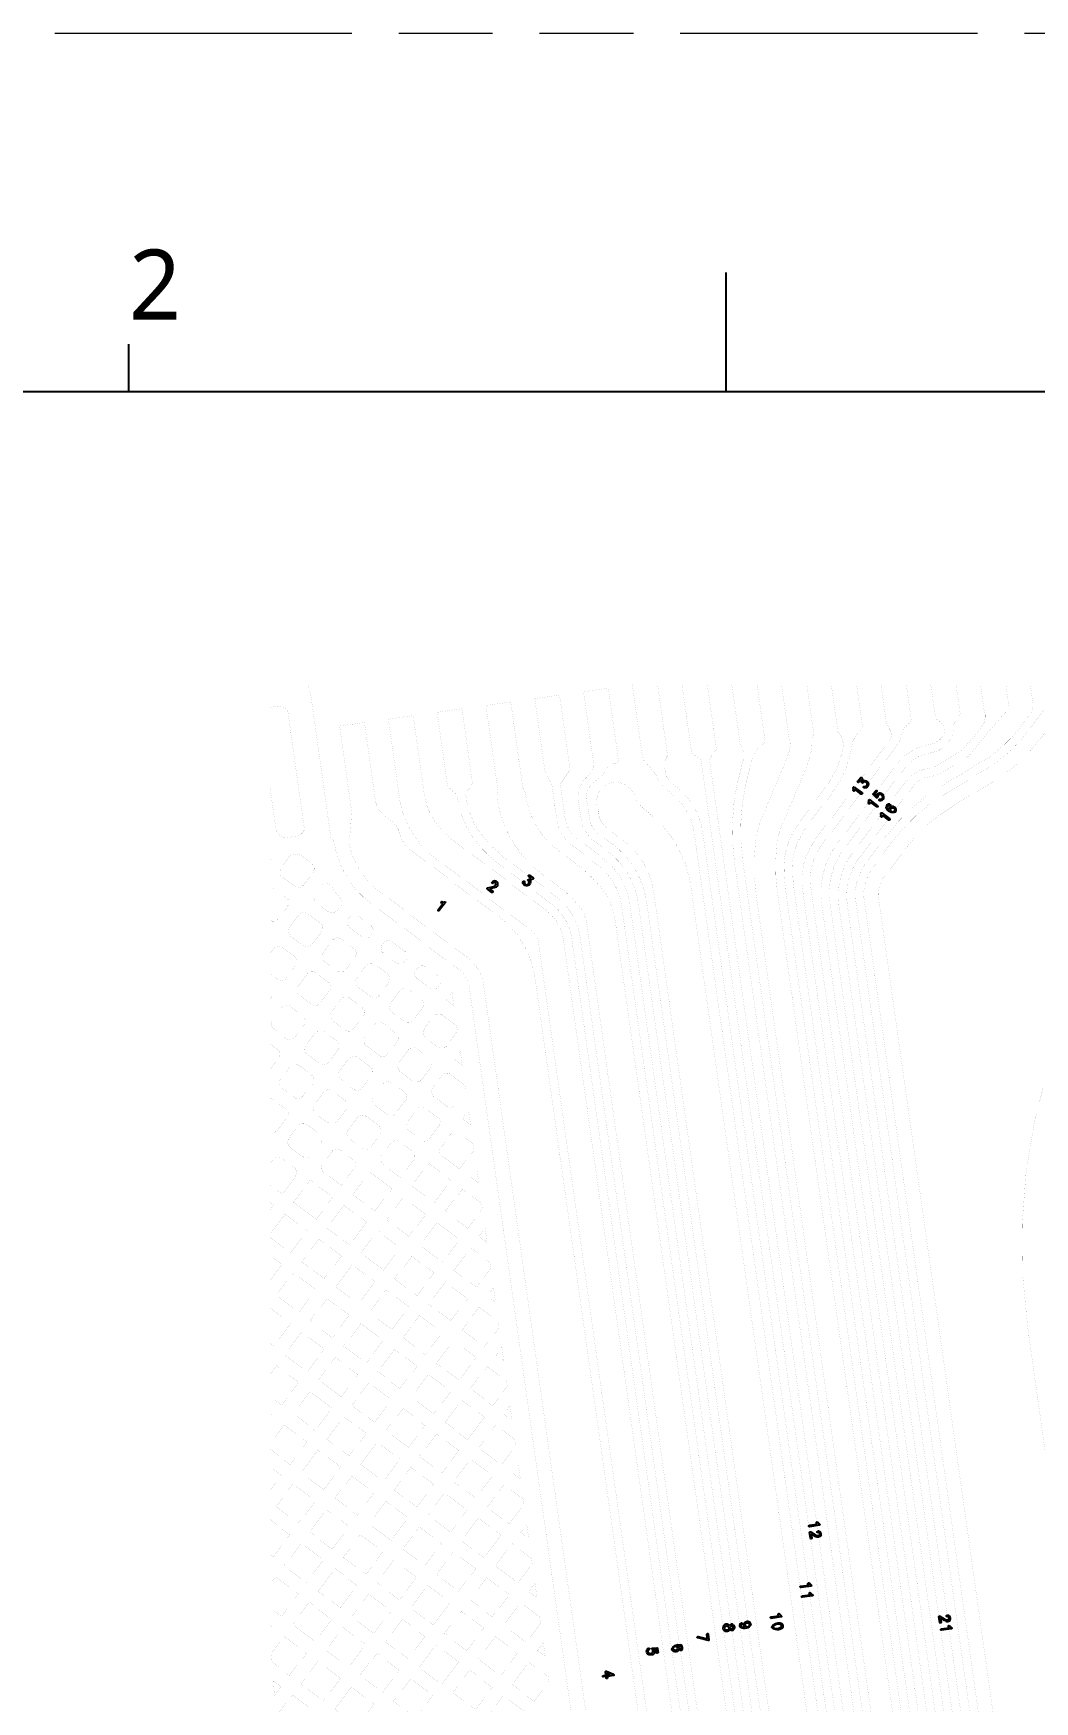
# Model space of a CAD drawing. Extents: x 176 to 489, y 37 to 258.
# Drawn here: x 239 to 271, y 204.9 to 258.2 of the extents above; entities that cross this region are included whole.
import ezdxf

# ---------------------------------------------------------------- set-up
doc = ezdxf.new("R2010")
doc.units = 0
doc.linetypes.add('PHANTOM', pattern=[29.5, 9.5, -1.5, 3, -1.5, 3, -1.5, 9.5])
doc.layers.get('0').update_dxf_attribs({"color": 10})
doc.layers.add('0PAPERF', color=2, linetype='PHANTOM', lineweight=5, plot=False)
doc.layers.add('a_area', color=4, linetype='Continuous')
doc.layers.add('DIM', color=3, linetype='Continuous', lineweight=5)
doc.styles.get("Standard").update_dxf_attribs({"font": 'txt.shx'})

# ---------------------------------------------------------------- blocks, each defined once
blk = doc.blocks.new('PAD_R4')
at = {"layer": 'a_area', "const_width": 0.5}
blk.add_lwpolyline([(0.25, 0, 1), (-0.25, 0, 1)], format="xyb", close=True, dxfattribs=at)

msp = doc.modelspace()

# ---------------------------------------------------------------- linework, layer by layer
for p, q in [((261.18, 246.736), (261.18, 250.554)), ((242.088, 246.736), (242.088, 248.263)), ((479.594, 246.736), (184.812, 246.736))]:
    msp.add_line(p, q)
at = {"layer": '0PAPERF'}
msp.add_line((489.218, 258.195), (176.028, 258.195), dxfattribs=at)
at = {"layer": 'a_area'}
for p, q in [((254.684, 231.025), (254.683, 231.045)), ((251.976, 230.179), (252.129, 230.382)), ((263.842, 210.504), (264.094, 210.54)), ((263.571, 208.559), (263.822, 208.594)), ((263.614, 208.247), (263.866, 208.282)), ((262.619, 207.574), (262.871, 207.609)), ((268.062, 207.191), (268.314, 207.227)), ((257.49, 205.733), (257.374, 205.784))]:
    msp.add_line(p, q, dxfattribs=at)
at = {"layer": 'a_area', "const_width": 0.0015}
for points in [[(246.596, 193.031), (246.596, 237.372), (289.48, 237.372), (289.48, 193.031)], [(259.774, 237.372), (260.583, 237.372), (260.871, 235.326), (260.65, 234.985), (266.546, 193.031), (266.274, 193.031), (260.383, 234.947), (260.076, 235.214), (260.077, 235.216)], [(251.131, 221.353), (251.85, 220.812), (252.391, 221.53), (251.673, 222.071)], [(247.35, 220.822), (248.069, 220.281), (248.61, 220.999), (247.892, 221.541)], [(249.241, 221.087), (249.959, 220.546), (250.501, 221.265), (249.782, 221.806)], [(250.319, 220.275), (251.037, 219.734), (251.579, 220.452), (250.86, 220.993)], [(252.209, 220.541), (252.928, 220), (253.391, 220.614), (253.365, 220.796), (252.751, 221.259)], [(248.429, 220.01), (249.147, 219.468), (249.688, 220.187), (248.97, 220.728)], [(249.507, 219.197), (250.225, 218.656), (250.766, 219.374), (250.048, 219.916)], [(251.397, 219.463), (252.115, 218.922), (252.657, 219.64), (251.938, 220.181)], [(247.617, 218.932), (248.335, 218.39), (248.876, 219.109), (248.158, 219.65)], [(252.475, 218.651), (253.194, 218.109), (253.657, 218.723), (253.631, 218.906), (253.016, 219.369)], [(248.695, 218.119), (249.413, 217.578), (249.954, 218.296), (249.236, 218.838)], [(250.585, 218.385), (251.303, 217.844), (251.844, 218.562), (251.126, 219.103)], [(246.804, 217.854), (247.523, 217.312), (248.064, 218.031), (247.346, 218.572)], [(251.663, 217.573), (252.382, 217.031), (252.923, 217.749), (252.204, 218.291)], [(247.882, 217.041), (248.601, 216.5), (249.142, 217.218), (248.424, 217.76)], [(249.772, 217.307), (250.491, 216.766), (251.032, 217.484), (250.314, 218.025)], [(250.85, 216.495), (251.569, 215.953), (252.111, 216.671), (251.392, 217.213)], [(252.741, 216.76), (253.46, 216.219), (253.922, 216.832), (253.896, 217.016), (253.283, 217.478)], [(247.069, 215.963), (247.788, 215.422), (248.33, 216.14), (247.611, 216.682)], [(248.96, 216.229), (249.678, 215.688), (250.22, 216.406), (249.501, 216.947)], [(250.038, 215.417), (250.757, 214.875), (251.298, 215.593), (250.579, 216.135)], [(251.929, 215.682), (252.647, 215.141), (253.189, 215.859), (252.47, 216.4)], [(248.147, 215.15), (248.866, 214.609), (249.407, 215.328), (248.689, 215.869)], [(253.007, 214.87), (253.725, 214.328), (254.188, 214.942), (254.162, 215.125), (253.548, 215.588)], [(249.225, 214.338), (249.944, 213.796), (250.486, 214.515), (249.767, 215.057)], [(251.117, 214.604), (251.835, 214.063), (252.376, 214.781), (251.658, 215.322)], [(247.335, 214.073), (248.053, 213.531), (248.595, 214.25), (247.876, 214.791)], [(252.195, 213.792), (252.913, 213.25), (253.454, 213.969), (252.736, 214.51)], [(248.413, 213.26), (249.132, 212.719), (249.673, 213.437), (248.954, 213.979)], [(250.304, 213.525), (251.022, 212.984), (251.564, 213.703), (250.846, 214.244)], [(251.382, 212.713), (252.1, 212.172), (252.642, 212.891), (251.924, 213.432)], [(253.273, 212.979), (253.991, 212.438), (254.453, 213.052), (254.428, 213.235), (253.814, 213.698)], [(247.601, 212.182), (248.32, 211.641), (248.861, 212.359), (248.142, 212.901)], [(249.492, 212.447), (250.21, 211.906), (250.751, 212.624), (250.033, 213.166)], [(250.57, 211.635), (251.288, 211.094), (251.829, 211.812), (251.111, 212.353)], [(252.46, 211.901), (253.178, 211.36), (253.72, 212.079), (253.002, 212.62)], [(246.788, 211.104), (247.507, 210.563), (248.049, 211.281), (247.33, 211.823)], [(248.679, 211.37), (249.398, 210.828), (249.939, 211.547), (249.221, 212.088)], [(253.538, 211.089), (254.256, 210.547), (254.719, 211.162), (254.693, 211.345), (254.08, 211.807)], [(249.757, 210.557), (250.476, 210.016), (251.017, 210.734), (250.299, 211.276)], [(251.648, 210.823), (252.366, 210.282), (252.907, 211), (252.189, 211.541)], [(247.867, 210.292), (248.585, 209.75), (249.127, 210.469), (248.408, 211.01)], [(252.726, 210.011), (253.444, 209.469), (253.985, 210.188), (253.267, 210.729)], [(248.945, 209.479), (249.663, 208.938), (250.205, 209.656), (249.486, 210.198)], [(250.835, 209.745), (251.554, 209.204), (252.095, 209.922), (251.377, 210.463)], [(247.055, 209.214), (247.773, 208.672), (248.314, 209.391), (247.596, 209.932)], [(251.913, 208.933), (252.631, 208.391), (253.173, 209.11), (252.454, 209.651)], [(253.803, 209.198), (254.522, 208.657), (254.985, 209.272), (254.959, 209.454), (254.345, 209.917)], [(248.133, 208.401), (248.851, 207.86), (249.392, 208.578), (248.674, 209.12)], [(250.023, 208.667), (250.741, 208.126), (251.283, 208.844), (250.564, 209.385)], [(251.101, 207.855), (251.819, 207.313), (252.36, 208.032), (251.642, 208.573)], [(252.991, 208.12), (253.709, 207.579), (254.251, 208.297), (253.532, 208.839)], [(247.32, 207.323), (248.039, 206.782), (248.58, 207.5), (247.862, 208.042)], [(249.211, 207.589), (249.929, 207.048), (250.47, 207.766), (249.752, 208.307)], [(254.069, 207.308), (254.787, 206.767), (255.25, 207.381), (255.225, 207.563), (254.61, 208.026)], [(250.289, 206.777), (251.007, 206.235), (251.548, 206.954), (250.83, 207.495)], [(252.179, 207.042), (252.897, 206.501), (253.438, 207.219), (252.72, 207.761)], [(248.398, 206.511), (249.117, 205.97), (249.658, 206.688), (248.94, 207.229)], [(253.257, 206.23), (253.975, 205.689), (254.516, 206.407), (253.798, 206.948)], [(249.476, 205.699), (250.194, 205.157), (250.736, 205.876), (250.018, 206.417)], [(251.367, 205.964), (252.085, 205.423), (252.626, 206.142), (251.908, 206.683)], [(247.586, 205.433), (248.304, 204.891), (248.846, 205.61), (248.127, 206.151)], [(252.445, 205.152), (253.163, 204.611), (253.704, 205.329), (252.986, 205.87)], [(254.335, 205.418), (255.054, 204.876), (255.516, 205.49), (255.491, 205.673), (254.876, 206.136)], [(248.664, 204.62), (249.382, 204.079), (249.923, 204.798), (249.205, 205.339)], [(250.554, 204.886), (251.272, 204.345), (251.814, 205.064), (251.096, 205.605)], [(246.777, 204.36), (246.778, 204.351), (247.492, 203.813), (248.033, 204.532), (247.315, 205.073)], [(253.522, 204.34), (254.241, 203.798), (254.783, 204.516), (254.064, 205.058)]]:
    msp.add_lwpolyline(points, close=True, dxfattribs=at)
for points in [[(246.596, 234.124), (246.786, 232.773, 0.408605), (247.164, 232.489), (247.435, 232.527, 0.273904), (247.701, 232.745), (247.601, 233.461), (247.6, 233.461), (247.266, 235.836), (247.267, 235.836), (247.166, 236.552, 0.273093), (246.851, 236.688), (246.596, 236.652), (246.596, 237.372), (247.826, 237.372, -0.010267), (247.83, 237.354), (247.849, 237.218, -0.100798), (247.902, 237.068), (248.059, 235.947), (248.06, 235.947), (248.394, 233.573), (248.393, 233.573), (248.544, 232.501, -0.185282), (248.68, 232.202, 0.025762), (248.705, 232.071, 0.172876), (249.803, 230.406), (252.652, 228.26, -0.198365), (252.969, 227.722), (257.844, 193.031)], [(269.444, 236.531), (269.435, 236.53), (269.317, 237.372), (270.126, 237.372), (270.229, 236.641), (270.226, 236.641, -0.156399), (270.194, 236.573, 0.007938), (269.792, 236.13), (269.009, 235.181, -0.085022), (268.771, 234.978), (268.128, 234.592, -0.100981), (267.665, 234.428, 0.198616), (267.162, 234.131), (265.452, 231.863, 0.198818), (265.058, 230.337), (270.301, 193.031), (270.028, 193.031), (264.791, 230.3)], [(270.997, 236.749), (270.995, 236.749), (270.907, 237.372), (271.716, 237.372), (271.788, 236.861, -0.291878), (271.701, 236.758, 0.094801), (271.332, 236.553), (270.842, 235.902, -0.075808), (269.759, 234.845, -0.015521), (269.406, 234.619), (268.211, 233.904, 0.096873), (266.526, 232.391), (265.883, 231.537, 0.136567), (265.585, 230.778, 0.060484), (265.59, 230.542), (270.862, 193.031), (270.589, 193.031), (265.323, 230.504, -0.060825), (265.317, 230.807)], [(266.046, 230.731, -0.136736), (266.253, 231.259), (266.896, 232.112, -0.096876), (268.448, 233.507), (269.644, 234.222, 0.096877), (271.208, 235.626), (271.32, 235.774, -0.161827), (271.565, 235.918), (273.632, 236.209, 0.357386), (274.114, 236.735, 0.047009), (274.088, 237.372), (274.898, 237.372), (274.908, 237.299), (274.902, 237.298, -0.124668), (274.577, 235.263, 0.053072), (274.594, 234.72), (274.783, 233.376), (274.785, 233.376)], [(264.791, 230.3, -0.198817), (265.237, 232.025), (266.946, 234.293, -0.199097), (267.629, 234.696, 0.100711), (267.989, 234.823), (268.633, 235.21, 0.084919), (268.802, 235.354), (269.363, 236.034, 0.216561), (269.444, 236.531)], [(265.317, 230.807, -0.136414), (265.667, 231.699), (266.311, 232.553, -0.096873), (268.072, 234.136), (269.606, 235.067, 0.002179), (269.655, 235.103, 0.072368), (270.626, 236.064), (270.949, 236.505, 0.098063), (270.997, 236.749)], [(246.636, 231.838, -0.035338), (246.596, 231.834), (246.596, 234.124)], [(274.785, 233.376, -0.157729), (274.498, 231.736), (273.007, 228.914, 0.013537), (272.62, 228.136), (272.619, 228.135, 0.02343), (272.057, 226.74, -0.007385), (271.992, 226.568, 0.014036), (271.979, 226.537, 0.129944), (270.822, 216.85), (274.17, 193.031), (271.33, 193.031), (266.05, 230.606), (266.048, 230.608, -0.059461), (266.046, 230.731)], [(246.596, 228.792), (246.596, 229.845, 0.390918), (246.864, 229.897), (247.158, 230.287, -0.054833), (247.164, 230.297, 0.407183), (247.118, 230.575), (246.727, 230.869, -0.055267), (246.717, 230.874, 0.16186), (246.596, 230.91), (246.596, 231.785), (246.636, 231.838)], [(246.596, 228.152), (246.842, 227.966, -0.055277), (246.852, 227.961, 0.407063), (247.13, 228.007), (247.424, 228.397, -0.055242), (247.429, 228.407, 0.40691), (247.384, 228.685), (246.993, 228.979, -0.055115), (246.984, 228.984, 0.406957), (246.706, 228.938), (246.596, 228.792)], [(246.596, 222.064), (246.596, 223.087, 0.365228), (246.849, 223.148), (247.143, 223.538, -0.054854), (247.148, 223.548, 0.407242), (247.102, 223.826), (246.712, 224.119, -0.055414), (246.702, 224.125, 0.142579), (246.596, 224.16), (246.596, 225.055), (246.877, 225.428, -0.054567), (246.882, 225.438, 0.406624), (246.836, 225.716), (246.596, 225.897), (246.596, 227.298), (246.612, 227.319, -0.055641), (246.617, 227.329, 0.358653), (246.596, 227.583), (246.596, 228.152)], [(246.596, 221.391), (246.991, 221.093), (247.408, 221.648, -0.054567), (247.414, 221.657, 0.406686), (247.368, 221.935), (246.978, 222.229, -0.055049), (246.968, 222.234, 0.407307), (246.69, 222.189), (246.596, 222.064)], [(246.71, 205.528, -0.002538), (246.74, 205.059)]]:
    msp.add_lwpolyline(points, format="xyb", dxfattribs=at)
for points in [[(258.183, 237.37), (258.198, 237.372), (258.992, 237.372), (259.311, 235.107), (259.303, 235.106, -0.06512), (259.291, 235.076, 0.213403), (259.24, 234.618, -0.140605), (259.242, 234.55, 0.070941), (259.297, 234.409, 0.072517), (259.557, 234.146, -0.198744), (260.432, 232.661), (266.001, 193.031), (265.729, 193.031), (260.165, 232.624, 0.198829), (259.394, 233.932, -0.064896), (259.108, 234.212, -0.138612), (259.061, 234.261, 0.074672), (258.54, 234.976, -0.052946), (258.523, 234.996), (258.517, 234.995)], [(261.364, 237.372), (262.173, 237.372), (262.43, 235.545, 0.147721), (262.028, 235.065, -0.02514), (261.94, 234.703, 0.107649), (261.717, 231.734), (267.157, 193.031), (266.884, 193.031), (261.45, 231.697, -0.107669), (261.682, 234.78, 0.022564), (261.757, 235.082, 0.128954), (261.637, 235.434)], [(262.121, 232.338, -0.071298), (262.319, 233.097), (263.133, 235.04, 0.095294), (263.246, 235.585, 0.022797), (263.198, 235.653), (263.196, 235.653), (262.955, 237.372), (263.764, 237.372), (263.99, 235.764), (263.988, 235.764, 0.026932), (263.931, 235.677, -0.107259), (263.766, 234.776), (262.951, 232.832, 0.071554), (262.802, 232.259, 0.063119), (262.823, 230.732), (268.122, 193.031), (267.429, 193.031), (262.144, 230.637, -0.063194)], [(263.035, 231.591, -0.042533), (263.059, 231.884, -0.119065), (263.546, 233.004), (264.343, 234.063, 0.121193), (264.938, 235.452, 0.14301), (264.757, 235.872), (264.545, 237.372), (265.354, 237.372), (265.549, 235.984, 0.135531), (265.22, 235.517, -0.129384), (264.559, 233.9), (263.761, 232.842, 0.119082), (263.325, 231.837, 0.04249), (263.305, 231.59, 0.035642), (263.358, 230.805), (268.666, 193.031), (268.394, 193.031), (263.091, 230.767, -0.035624)], [(263.625, 230.842, -0.198701), (264.036, 232.429), (266.384, 235.546, 0.050134), (266.481, 235.706, 0.146509), (266.316, 236.091), (266.136, 237.372), (266.945, 237.372), (267.109, 236.203), (267.107, 236.203, 0.105368), (266.822, 235.887, -0.115543), (266.6, 235.384), (264.251, 232.267, 0.198687), (263.892, 230.88), (269.211, 193.031), (268.939, 193.031)], [(264.238, 230.355, -0.198776), (264.741, 232.302), (266.668, 234.859, -0.199015), (267.709, 235.472, 0.391974), (268.179, 236.05), (267.875, 236.31), (267.875, 236.312), (267.726, 237.372), (268.535, 237.372), (268.669, 236.422), (268.447, 236.084, -0.398362), (267.746, 235.205, 0.198916), (266.883, 234.697), (264.956, 232.14, 0.19877), (264.505, 230.392), (269.756, 193.031), (269.484, 193.031)], [(253.504, 236.712), (254.298, 236.824), (254.631, 234.449), (254.631, 234.449), (254.686, 234.058, -0.127047), (254.773, 233.847, 0.198915), (255.81, 232.087), (256.376, 231.66, -0.054637), (257.152, 230.931, -0.142558), (257.631, 229.865), (262.808, 193.031), (261.884, 193.031), (256.725, 229.738, 0.142772), (256.455, 230.339, 0.054458), (255.827, 230.929), (255.26, 231.357, -0.198915), (253.868, 233.72, -0.127017), (253.893, 233.947), (253.838, 234.338), (253.838, 234.338)], [(255.064, 236.932), (255.857, 237.043), (256.192, 234.669), (255.881, 234.202), (256.034, 233.114, 0.198735), (256.429, 232.443), (257.221, 231.846, -0.199012), (258.109, 230.34), (263.352, 193.031), (263.08, 193.031), (257.842, 230.302, 0.199012), (257.059, 231.631), (256.266, 232.228, -0.198733), (255.767, 233.076), (255.609, 234.199), (255.397, 234.557), (255.397, 234.559)], [(256.465, 233.599, -0.301179), (256.823, 234.495, 0.074768), (256.955, 234.791), (256.624, 237.151), (257.417, 237.262), (257.751, 234.889, 0.145098), (257.356, 234.698, -0.145562), (256.997, 234.287, 0.31223), (256.729, 233.654), (256.823, 233.074, 0.19889), (257.09, 232.621), (257.547, 232.277, -0.198789), (258.643, 230.416), (263.897, 193.031), (263.625, 193.031), (258.376, 230.378, 0.198783), (257.385, 232.061), (256.928, 232.406, -0.198936), (256.556, 233.037)], [(250.385, 236.274), (251.178, 236.386), (251.512, 234.011), (251.511, 234.011), (251.527, 233.899, 0.198917), (252.368, 232.472), (255.428, 230.165, -0.198913), (255.98, 229.23), (261.067, 193.031), (260.259, 193.031), (255.187, 229.119, 0.198917), (254.947, 229.526), (251.886, 231.833, -0.208855), (250.719, 233.899), (250.718, 233.899)], [(251.944, 236.493), (252.738, 236.605), (253.072, 234.23), (252.851, 233.889, 0.207576), (253.92, 232.007, -0.148027), (253.966, 231.944), (255.753, 230.596, -0.198752), (256.514, 229.306), (261.612, 193.031), (261.339, 193.031), (256.247, 229.269, 0.198755), (255.591, 230.381), (253.787, 231.74, -0.117667), (253.725, 231.816, -0.203202), (252.584, 233.851), (252.278, 234.118), (252.278, 234.12)], [(248.826, 236.055), (249.62, 236.166), (249.953, 233.792), (249.953, 233.792), (249.974, 233.64, 0.169465), (250.331, 233.12, -0.22001), (250.766, 232.577, 0.171892), (251.077, 232.103), (253.931, 229.952, -0.198656), (255.07, 228.016), (259.987, 193.031), (258.313, 193.031), (253.429, 227.785, 0.198475), (252.933, 228.629), (250.079, 230.78, -0.172248), (249.156, 232.181, -0.118104), (249.154, 232.567, 0.007967), (249.211, 233.323), (249.16, 233.68), (249.16, 233.68)], [(258.245, 233.85, 0.152888), (258.608, 233.366, -0.198728), (260.058, 230.908), (265.382, 193.031), (264.17, 193.031), (258.87, 230.74, 0.198695), (257.886, 232.407), (257.35, 232.813, -0.259224), (257.114, 233.346, -1.063455)], [(246.953, 231.507, 0.407196), (246.998, 231.229), (247.389, 230.935, -0.055242), (247.399, 230.929, 0.407002), (247.677, 230.975), (247.971, 231.365, -0.054854), (247.976, 231.375, 0.407211), (247.93, 231.653), (247.52, 231.962), (247.267, 231.926), (246.958, 231.517, -0.055267)], [(248.031, 230.694, 0.407072), (248.077, 230.416), (248.467, 230.122, -0.055311), (248.477, 230.117, 0.407275), (248.755, 230.163), (248.869, 230.314, 0.266243), (248.864, 230.517, -0.0385), (248.55, 230.962, 0.45481), (248.243, 230.978), (248.037, 230.704, -0.055778)], [(247.219, 229.616, 0.407244), (247.265, 229.338), (247.654, 229.044, -0.055311), (247.664, 229.039, 0.407227), (247.943, 229.085), (248.236, 229.475, -0.055599), (248.242, 229.485, 0.407152), (248.196, 229.763), (247.806, 230.056, -0.055242), (247.796, 230.062, 0.407324), (247.518, 230.016), (247.224, 229.626, -0.055778)], [(249.109, 229.882, 0.40694), (249.155, 229.604), (249.545, 229.31, -0.055115), (249.555, 229.304, 0.406288), (249.833, 229.35), (249.862, 229.389, -0.05522), (249.867, 229.399, 0.406801), (249.822, 229.677), (249.413, 229.985, 0.353098), (249.159, 229.952), (249.114, 229.892, -0.055087)], [(248.297, 228.804, 0.406973), (248.343, 228.526), (248.733, 228.232, -0.055115), (248.743, 228.227, 0.406658), (249.02, 228.272), (249.314, 228.662, -0.05492), (249.32, 228.672, 0.406766), (249.274, 228.95), (248.884, 229.244, -0.055049), (248.874, 229.25, 0.406982), (248.596, 229.204), (248.302, 228.814, -0.055267)], [(250.187, 229.069, 0.406833), (250.233, 228.791), (250.623, 228.498, -0.055267), (250.633, 228.492, 0.407102), (250.911, 228.538), (250.94, 228.577, -0.054959), (250.945, 228.587, 0.406814), (250.9, 228.865), (250.509, 229.159, -0.055372), (250.5, 229.164, 0.406982), (250.222, 229.118), (250.192, 229.079, -0.055338)], [(249.375, 227.992, 0.407196), (249.421, 227.713), (249.81, 227.42, -0.055414), (249.82, 227.414, 0.407007), (250.098, 227.46), (250.392, 227.85, -0.054708), (250.398, 227.86, 0.407163), (250.352, 228.138), (249.962, 228.432, -0.055311), (249.952, 228.437, 0.40726), (249.674, 228.391), (249.38, 228.002, -0.055599)], [(251.265, 228.257, 0.406786), (251.311, 227.979), (251.701, 227.685, -0.05522), (251.711, 227.68, 0.407086), (251.989, 227.726), (252.018, 227.765, -0.054727), (252.023, 227.774, 0.406733), (251.978, 228.052), (251.587, 228.346, -0.05522), (251.577, 228.352, 0.407059), (251.299, 228.306), (251.27, 228.267, -0.055372)], [(247.485, 227.726, 0.407194), (247.53, 227.448), (247.92, 227.154, -0.055242), (247.93, 227.149, 0.407052), (248.208, 227.195), (248.502, 227.584, -0.054854), (248.507, 227.594, 0.407135), (248.461, 227.872), (248.072, 228.166, -0.055242), (248.062, 228.171, 0.407227), (247.784, 228.126), (247.49, 227.736, -0.055267)], [(248.562, 226.914, 0.407196), (248.608, 226.636), (248.998, 226.342, -0.055087), (249.008, 226.336, 0.407019), (249.286, 226.382), (249.58, 226.772, -0.054833), (249.585, 226.782, 0.407135), (249.539, 227.06), (249.15, 227.354, -0.055049), (249.14, 227.359, 0.407276), (248.862, 227.313), (248.568, 226.924, -0.055646)], [(250.453, 227.179, 0.407224), (250.499, 226.901), (250.888, 226.607, -0.055414), (250.898, 226.602, 0.407007), (251.176, 226.648), (251.47, 227.038, -0.054833), (251.475, 227.048, 0.407166), (251.43, 227.326), (251.04, 227.619, -0.055142), (251.03, 227.625, 0.407369), (250.752, 227.579), (250.458, 227.189, -0.055921)], [(246.672, 226.647, 0.406982), (246.718, 226.369), (247.107, 226.076, -0.055242), (247.117, 226.07, 0.406796), (247.395, 226.116), (247.69, 226.507, -0.054567), (247.695, 226.517, 0.406815), (247.649, 226.794), (247.259, 227.088, -0.055267), (247.249, 227.094, 0.406875), (246.971, 227.048), (246.677, 226.657, -0.055277)], [(251.531, 226.367, 0.407244), (251.577, 226.089), (251.967, 225.795, -0.055414), (251.977, 225.789, 0.407099), (252.255, 225.835), (252.594, 226.285), (252.568, 226.468), (252.118, 226.807, -0.055142), (252.108, 226.813, 0.407324), (251.83, 226.767), (251.536, 226.377, -0.055778)], [(247.75, 225.835, 0.406968), (247.796, 225.557), (248.185, 225.263, -0.055441), (248.195, 225.258, 0.406784), (248.473, 225.304), (248.768, 225.694, -0.054567), (248.773, 225.704, 0.406766), (248.727, 225.982), (248.337, 226.276, -0.055441), (248.327, 226.281, 0.406939), (248.049, 226.236), (247.755, 225.845, -0.055641)], [(249.64, 226.101, 0.407196), (249.686, 225.823), (250.076, 225.53, -0.055414), (250.086, 225.524, 0.407055), (250.364, 225.57), (250.658, 225.96, -0.054708), (250.663, 225.97, 0.407197), (250.617, 226.248), (250.228, 226.542, -0.055311), (250.218, 226.547, 0.407351), (249.939, 226.501), (249.646, 226.111, -0.055778)], [(250.718, 225.289, 0.407227), (250.764, 225.011), (251.155, 224.717, -0.055142), (251.165, 224.711, 0.407099), (251.443, 224.757), (251.736, 225.147, -0.054995), (251.742, 225.157, 0.407163), (251.696, 225.435), (251.305, 225.729, -0.055267), (251.296, 225.735, 0.407307), (251.017, 225.689), (250.724, 225.299, -0.055599)], [(246.937, 224.757, 0.406951), (246.983, 224.479), (247.373, 224.185, -0.055311), (247.383, 224.18, 0.406779), (247.661, 224.226), (247.955, 224.616, -0.054426), (247.96, 224.626, 0.406814), (247.914, 224.904), (247.525, 225.197, -0.055267), (247.515, 225.203, 0.406895), (247.237, 225.157), (246.943, 224.767, -0.055543)], [(248.828, 225.023, 0.407096), (248.873, 224.745), (249.263, 224.451, -0.055049), (249.273, 224.446, 0.407019), (249.551, 224.491), (249.846, 224.882, -0.054854), (249.851, 224.892, 0.407211), (249.805, 225.17), (249.415, 225.464, -0.055469), (249.405, 225.469, 0.407335), (249.127, 225.423), (248.833, 225.033, -0.055778)], [(249.906, 224.21, 0.40715), (249.951, 223.932), (250.342, 223.638, -0.05522), (250.352, 223.633, 0.407102), (250.63, 223.679), (250.924, 224.069, -0.054995), (250.929, 224.079, 0.407163), (250.884, 224.357), (250.493, 224.651, -0.055267), (250.483, 224.657, 0.407275), (250.205, 224.611), (249.911, 224.22, -0.055536)], [(251.797, 224.476, 0.407132), (251.843, 224.198), (252.233, 223.904, -0.055087), (252.242, 223.899, 0.407147), (252.521, 223.945), (252.859, 224.395), (252.834, 224.578), (252.384, 224.916, -0.055142), (252.374, 224.922, 0.407213), (252.096, 224.876), (251.802, 224.486, -0.055414)], [(248.015, 223.945, 0.407224), (248.061, 223.667), (248.451, 223.373, -0.055414), (248.461, 223.368, 0.407099), (248.739, 223.413), (249.033, 223.803, -0.055049), (249.038, 223.813, 0.407244), (248.992, 224.091), (248.603, 224.385, -0.055599), (248.593, 224.39, 0.407404), (248.314, 224.344), (248.021, 223.955, -0.055921)], [(249.093, 223.132, 0.406813), (249.139, 222.854), (249.53, 222.56, -0.05522), (249.539, 222.555, 0.406621), (249.817, 222.6), (250.111, 222.991, -0.055072), (250.117, 223.001, 0.407107), (250.071, 223.279), (249.68, 223.573, -0.055441), (249.67, 223.578, 0.407021), (249.392, 223.532), (249.099, 223.142, -0.055465)], [(250.984, 223.398, 0.406862), (251.03, 223.12), (251.42, 222.826, -0.054617), (251.43, 222.82, 0.406624), (251.708, 222.866), (252.002, 223.257, -0.054875), (252.008, 223.267, 0.40683), (251.962, 223.545), (251.572, 223.839, -0.055311), (251.562, 223.844, 0.407225), (251.284, 223.798), (250.99, 223.408, -0.055311)], [(247.203, 222.867, 0.407319), (247.249, 222.589), (247.639, 222.295, -0.055805), (247.649, 222.29, 0.407066), (247.927, 222.335), (248.22, 222.725, -0.054727), (248.226, 222.735, 0.40715), (248.18, 223.013), (247.79, 223.307, -0.055311), (247.78, 223.312, 0.407335), (247.502, 223.267), (247.208, 222.877, -0.055805)], [(252.062, 222.585, 0.406858), (252.108, 222.307), (252.662, 221.89), (253.125, 222.504), (253.099, 222.687), (252.65, 223.026, -0.055414), (252.64, 223.032, 0.406847), (252.362, 222.986), (252.067, 222.595, -0.055115)], [(248.281, 222.054, 0.406957), (248.327, 221.776), (248.881, 221.359), (249.299, 221.913, -0.054982), (249.304, 221.923, 0.407141), (249.258, 222.201), (248.868, 222.495, -0.055631), (248.858, 222.5, 0.407017), (248.58, 222.454), (248.286, 222.064, -0.055449)], [(250.172, 222.32, 0.406813), (250.218, 222.042), (250.772, 221.624), (251.189, 222.178, -0.055142), (251.195, 222.188, 0.407021), (251.149, 222.466), (250.759, 222.76, -0.055543), (250.749, 222.765, 0.406703), (250.471, 222.72), (250.177, 222.33, -0.055465)], [(246.641, 206.422, -0.001611), (246.666, 206.126), (247.226, 205.704), (247.768, 206.422), (247.049, 206.964)]]:
    msp.add_lwpolyline(points, format="xyb", close=True, dxfattribs=at)
at = {"layer": 'a_area'}
for points in [[(265.488, 234.342), (265.428, 234.262, -1), (265.392, 234.289)], [(265.392, 234.289), (265.477, 234.402, -0.596788), (265.516, 234.396), (265.551, 234.301, -1.206717), (265.624, 234.072)], [(265.689, 234.216, 0.372851), (265.582, 234.267), (265.562, 234.241, -0.596788), (265.523, 234.247), (265.488, 234.342)], [(265.624, 234.072), (265.592, 234.08, -1), (265.603, 234.123, 0.637658), (265.689, 234.216)], [(265.298, 233.995, -1.522522), (265.256, 234.027), (265.245, 234.08)], [(265.245, 234.08, -0.704227), (265.28, 234.104), (265.532, 233.914, -1), (265.505, 233.878), (265.301, 234.031)], [(265.301, 234.031, -0.067604), (265.302, 234.025), (265.298, 233.995)], [(265.793, 233.588, -1.522522), (265.751, 233.619), (265.739, 233.673)], [(265.739, 233.673, -0.704227), (265.775, 233.696), (266.026, 233.507, -1), (265.999, 233.471), (265.796, 233.624)], [(265.796, 233.624, -0.067604), (265.796, 233.618), (265.793, 233.588)], [(266.184, 233.809, 0.817487), (266.026, 233.782, -0.741043), (265.989, 233.76), (265.889, 233.852, -0.391429), (265.887, 233.882)], [(265.887, 233.882), (265.964, 233.985, -1), (266, 233.957), (265.935, 233.871), (265.985, 233.825, -0.5233), (266.161, 233.895)], [(266.087, 233.672, -1), (266.098, 233.716, 0.637658), (266.184, 233.809)], [(266.179, 233.166, -1.522522), (266.138, 233.198), (266.126, 233.251)], [(266.126, 233.251, -0.704227), (266.161, 233.274), (266.413, 233.085, -1), (266.386, 233.049), (266.183, 233.202)], [(266.183, 233.202, -0.067604), (266.183, 233.196), (266.179, 233.166)], [(266.599, 233.295, -0.402919), (266.298, 233.449, -0.17767), (266.297, 233.464)], [(266.417, 233.554, -1.486687), (266.384, 233.516, 0.774856), (266.392, 233.387)], [(253.551, 230.843, -0.648267), (253.56, 230.883), (253.75, 230.925, 0.341481), (253.828, 231.028)], [(253.828, 231.028, 0.570985), (253.737, 231.031, -1), (253.701, 231.058)], [(254.683, 231.045, -0.079782), (254.684, 231.052), (254.692, 231.083, -1), (254.735, 231.073, 0.637876), (254.828, 230.986)], [(254.954, 231.188), (254.874, 231.248, -1), (254.901, 231.284), (255.014, 231.199, -0.596788), (255.008, 231.16), (254.913, 231.125, -1.081121), (254.684, 231.025)], [(254.828, 230.986, 0.372819), (254.879, 231.094), (254.853, 231.114, -0.596788), (254.859, 231.153), (254.954, 231.188)], [(252.094, 230.386, -1.522522), (252.125, 230.427), (252.178, 230.439, -0.704227), (252.202, 230.404), (252.012, 230.152, -1), (251.976, 230.179)], [(252.129, 230.382, -0.067604), (252.123, 230.382), (252.094, 230.386)], [(253.617, 230.849), (253.721, 230.77, -1), (253.694, 230.735), (253.551, 230.843)], [(253.814, 230.903), (253.766, 230.883, -0.056142), (253.761, 230.881), (253.617, 230.849)], [(264.071, 210.567, -1.522889), (264.122, 210.575), (264.169, 210.545, -0.699872), (264.16, 210.504), (263.848, 210.46, -1), (263.842, 210.504)], [(263.852, 210.269, -0.649537), (263.887, 210.291), (264.051, 210.186, 0.341377), (264.179, 210.204)], [(263.904, 210.227), (263.922, 210.097, -1), (263.877, 210.091), (263.852, 210.269)], [(264.223, 210.192, -0.419959), (264.028, 210.147), (263.904, 210.227)], [(264.094, 210.54, -0.072105), (264.089, 210.544), (264.071, 210.567)], [(264.179, 210.204, 0.57065), (264.117, 210.27, -1), (264.111, 210.315)], [(263.8, 208.622, -1.522889), (263.851, 208.629), (263.898, 208.599, -0.699872), (263.889, 208.558), (263.577, 208.514, -1), (263.571, 208.559)], [(263.822, 208.594, -0.072105), (263.818, 208.599), (263.8, 208.622)], [(263.843, 208.31, -1.522455), (263.895, 208.317), (263.941, 208.287, -0.699872), (263.933, 208.246), (263.621, 208.202, -1), (263.614, 208.247)], [(263.866, 208.282, -0.070644), (263.862, 208.287), (263.843, 208.31)], [(262.848, 207.637, -1.522889), (262.9, 207.644), (262.946, 207.615, -0.699872), (262.938, 207.573), (262.626, 207.529, -1), (262.619, 207.574)], [(262.871, 207.609, -0.072105), (262.867, 207.614), (262.848, 207.637)], [(267.985, 207.58, -0.649537), (268.02, 207.602), (268.184, 207.497, 0.3412), (268.312, 207.515)], [(268.036, 207.538), (268.055, 207.408, -1), (268.01, 207.402), (267.985, 207.58)], [(268.213, 207.436), (268.165, 207.456, -0.053904), (268.161, 207.458), (268.036, 207.538)], [(268.312, 207.515, 0.57115), (268.25, 207.581, -1), (268.244, 207.626)], [(260.275, 206.903, -1), (260.286, 206.947), (260.584, 206.872)], [(260.584, 206.872), (260.563, 207.017, -1), (260.608, 207.023), (260.633, 206.845, -0.537552), (260.605, 206.82), (260.275, 206.903)], [(261.419, 207.323, -0.461229), (261.393, 207.146, -0.324761), (261.302, 207.169, -0.62052), (261.093, 207.178)], [(261.385, 207.293, 0.425021), (261.321, 207.266), (261.317, 207.236)], [(261.317, 207.236), (261.329, 207.208, 0.424963), (261.398, 207.199)], [(261.62, 207.305, -0.095051), (261.62, 207.313), (261.63, 207.353, -0.204834), (261.64, 207.368), (261.668, 207.384)], [(261.98, 207.329, -0.420834), (261.646, 207.235), (261.626, 207.271, -0.095048), (261.623, 207.279), (261.62, 207.305)], [(261.668, 207.384, -1.48653), (261.671, 207.334, 0.775522), (261.768, 207.248)], [(262.64, 207.262, -0.330097), (262.915, 207.385, -0.535554), (262.983, 207.225)], [(262.983, 207.225, -0.393529), (262.644, 207.237), (262.64, 207.262)], [(268.291, 207.254, -1.522455), (268.343, 207.262), (268.389, 207.232, -0.699872), (268.38, 207.191), (268.068, 207.147, -1), (268.062, 207.191)], [(268.314, 207.227, -0.070644), (268.31, 207.231), (268.291, 207.254)], [(258.727, 206.409, 0.818316), (258.819, 206.54, -0.737724), (258.83, 206.581), (258.965, 206.588, -0.392792), (258.989, 206.568), (259.007, 206.441, -1), (258.962, 206.435), (258.947, 206.542), (258.879, 206.539, -0.645749), (258.762, 206.359), (258.716, 206.365, -0.111977), (258.707, 206.368), (258.674, 206.39, -0.125313), (258.666, 206.398), (258.646, 206.434, -0.095048), (258.643, 206.442, -0.436271), (258.699, 206.574)], [(258.699, 206.574, -1), (258.722, 206.536, 0.637767), (258.727, 206.409)], [(259.751, 206.506, -1.486874), (259.748, 206.557, 0.775011), (259.651, 206.643, -0.884916), (259.504, 206.475), (259.471, 206.497, -0.125313), (259.464, 206.505), (259.443, 206.541, -0.095048), (259.441, 206.549, -0.355056), (259.713, 206.685)]]:
    msp.add_lwpolyline(points, format="xyb", dxfattribs=at)
at = {"layer": 'a_area', "const_width": 0.0015}
for points in [[(252.417, 227.545), (252.225, 227.291)], [(252.225, 227.291), (252.479, 227.099)], [(252.479, 227.099), (252.417, 227.545)], [(252.682, 225.654), (252.491, 225.4)], [(252.745, 225.208), (252.682, 225.654)], [(252.491, 225.4), (252.745, 225.208)], [(252.948, 223.764), (252.756, 223.51)], [(252.756, 223.51), (253.011, 223.318)], [(253.011, 223.318), (252.948, 223.764)], [(253.214, 221.874), (253.022, 221.619)], [(253.276, 221.427), (253.214, 221.874)], [(246.596, 219.821), (246.596, 220.569), (246.72, 220.734), (246.596, 220.827), (246.596, 221.391)], [(253.022, 221.619), (253.276, 221.427)], [(246.596, 219.701), (247.257, 219.203), (247.798, 219.921), (247.079, 220.463), (246.596, 219.821)], [(253.479, 219.983), (253.287, 219.729)], [(253.287, 219.729), (253.542, 219.537)], [(253.542, 219.537), (253.479, 219.983)], [(246.596, 216.32), (246.71, 216.234), (247.252, 216.953), (246.596, 217.447), (246.596, 218.325), (246.986, 218.843), (246.596, 219.137), (246.596, 219.701)], [(253.745, 218.092), (253.554, 217.838)], [(253.554, 217.838), (253.808, 217.646)], [(253.808, 217.646), (253.745, 218.092)], [(246.596, 215.334), (246.596, 216.32)], [(254.011, 216.202), (253.819, 215.948)], [(254.073, 215.756), (254.011, 216.202)], [(246.596, 214.63), (246.975, 214.344), (247.517, 215.062), (246.798, 215.603), (246.596, 215.334)], [(253.819, 215.948), (254.073, 215.756)], [(246.596, 213.091), (246.596, 213.84), (246.704, 213.984), (246.596, 214.066), (246.596, 214.63)], [(254.276, 214.312), (254.085, 214.057)], [(254.085, 214.057), (254.339, 213.866)], [(254.339, 213.866), (254.276, 214.312)], [(246.596, 212.94), (247.241, 212.453), (247.782, 213.172), (247.064, 213.713), (246.596, 213.091)], [(246.596, 209.56), (246.695, 209.485), (247.236, 210.203), (246.596, 210.686), (246.596, 211.597), (246.97, 212.094), (246.596, 212.376), (246.596, 212.94)], [(254.542, 212.421), (254.351, 212.167)], [(254.605, 211.976), (254.542, 212.421)], [(254.351, 212.167), (254.605, 211.976)], [(254.808, 210.531), (254.616, 210.276)], [(254.616, 210.276), (254.871, 210.084)], [(254.871, 210.084), (254.808, 210.531)], [(246.596, 208.605), (246.596, 209.56)], [(246.596, 207.869), (246.961, 207.594), (247.502, 208.313), (246.784, 208.854), (246.596, 208.605)], [(255.073, 208.641), (254.881, 208.386)], [(255.136, 208.194), (255.073, 208.641)], [(254.881, 208.386), (255.136, 208.194)], [(246.596, 196.908), (246.596, 207.11), (246.69, 207.235), (246.596, 207.306), (246.596, 207.869)], [(255.339, 206.751), (255.147, 206.496)], [(255.147, 206.496), (255.402, 206.304)], [(255.402, 206.304), (255.339, 206.751)], [(246.74, 205.059), (246.955, 205.344), (246.71, 205.528)]]:
    msp.add_lwpolyline(points, dxfattribs=at)
at = {"layer": 'a_area'}
for points in [[(262.686, 207.264), (262.688, 207.247), (262.702, 207.222, 0.272365), (262.949, 207.256, 0.311738), (262.939, 207.327, 0.272365), (262.692, 207.293)], [(257.257, 205.701), (257.339, 205.712), (257.324, 205.817, -0.59497), (257.356, 205.841), (257.58, 205.743, -0.768072), (257.575, 205.7), (257.389, 205.674), (257.395, 205.632, -1), (257.351, 205.626), (257.345, 205.668), (257.263, 205.656, -1)]]:
    msp.add_lwpolyline(points, format="xyb", close=True, dxfattribs=at)
msp.add_lwpolyline([(257.374, 205.784), (257.383, 205.718), (257.49, 205.733)], dxfattribs=at)
for centre, radius in [((266.507, 233.372), 0.0675), ((261.201, 207.218), 0.0695), ((261.86, 207.319), 0.0677), ((259.559, 206.572), 0.0677)]:
    msp.add_circle(centre, radius, dxfattribs=at)
for centre, radius, start, end in [((266.109, 233.789), 0.118, 259.5629, 63.9129), ((266.393, 233.461), 0.0966, 75.5431, 177.962), ((266.496, 233.38), 0.105, 53.0826, 176.3931), ((266.507, 233.363), 0.115, 323.9807, 62.5806), ((253.783, 230.999), 0.101, 287.549, 144.4128), ((264.128, 210.218), 0.0984, 344.822, 100.2375), ((268.26, 207.526), 0.101, 242.5454, 99.4193), ((261.192, 207.231), 0.113, 34.7463, 208.2283), ((261.363, 207.256), 0.0877, 49.8952, 153.2192), ((261.309, 207.235), 0.096, 338.4577, 37.5444), ((261.847, 207.317), 0.105, 98.2179, 221.3951), ((261.867, 207.312), 0.115, 8.7711, 107.668), ((259.693, 206.587), 0.0996, 305.8663, 78.1254)]:
    msp.add_arc(centre, radius, start, end, dxfattribs=at)

# ---------------------------------------------------------------- block references
at = {"layer": 'a_area', "xscale": 0.0015, "yscale": 0.0015, "zscale": 1.5}
for p in [(269.444, 236.531), (269.444, 236.531), (270.997, 236.749), (270.997, 236.749), (246.596, 234.124), (246.596, 234.124), (246.636, 231.838), (246.636, 231.838), (265.317, 230.807), (265.317, 230.807), (266.046, 230.731), (266.046, 230.731), (264.791, 230.3), (264.791, 230.3), (246.596, 228.792), (246.596, 228.792), (246.596, 228.152), (246.596, 228.152), (252.225, 227.291), (252.225, 227.291), (252.417, 227.545), (252.417, 227.545), (252.479, 227.099), (252.479, 227.099), (252.682, 225.654), (252.682, 225.654), (252.491, 225.4), (252.491, 225.4), (252.745, 225.208), (252.745, 225.208), (252.756, 223.51), (252.756, 223.51), (252.948, 223.764), (252.948, 223.764), (253.011, 223.318), (253.011, 223.318), (246.596, 222.064), (246.596, 222.064), (253.214, 221.874), (253.214, 221.874), (246.596, 221.391), (246.596, 221.391), (253.022, 221.619), (253.022, 221.619), (253.276, 221.427), (253.276, 221.427), (246.596, 219.821), (246.596, 219.821), (253.287, 219.729), (253.287, 219.729), (253.479, 219.983), (253.479, 219.983), (246.596, 219.701), (246.596, 219.701), (253.542, 219.537), (253.542, 219.537), (253.554, 217.838), (253.554, 217.838), (253.745, 218.092), (253.745, 218.092), (253.808, 217.646), (253.808, 217.646), (246.596, 216.32), (246.596, 216.32), (254.011, 216.202), (254.011, 216.202), (253.819, 215.948), (253.819, 215.948), (254.073, 215.756), (254.073, 215.756), (246.596, 215.334), (246.596, 215.334), (246.596, 214.63), (246.596, 214.63), (254.085, 214.057), (254.085, 214.057), (254.276, 214.312), (254.276, 214.312), (254.339, 213.866), (254.339, 213.866), (246.596, 213.091), (246.596, 213.091), (246.596, 212.94), (246.596, 212.94), (254.542, 212.421), (254.542, 212.421), (254.351, 212.167), (254.351, 212.167), (254.605, 211.976), (254.605, 211.976), (254.616, 210.276), (254.616, 210.276), (254.808, 210.531), (254.808, 210.531), (254.871, 210.084), (254.871, 210.084), (246.596, 209.56), (246.596, 209.56), (246.596, 208.605), (246.596, 208.605), (255.073, 208.641), (255.073, 208.641), (254.881, 208.386), (254.881, 208.386), (255.136, 208.194), (255.136, 208.194), (246.596, 207.869), (246.596, 207.869), (255.147, 206.496), (255.147, 206.496), (255.339, 206.751), (255.339, 206.751), (255.402, 206.304), (255.402, 206.304), (246.71, 205.528), (246.71, 205.528), (246.74, 205.059), (246.74, 205.059)]:
    msp.add_blockref('PAD_R4', p, dxfattribs=at)

# ---------------------------------------------------------------- texts
at = {"layer": 'DIM', "insert": (242.088, 251.286), "char_height": 2.24088, "width": 1.36432, "attachment_point": 1}
msp.add_mtext('{\\fMicrosoft JhengHei|b0|i0|c136|p0;\\C0;2}', dxfattribs=at)

doc.saveas('drawing.dxf')
